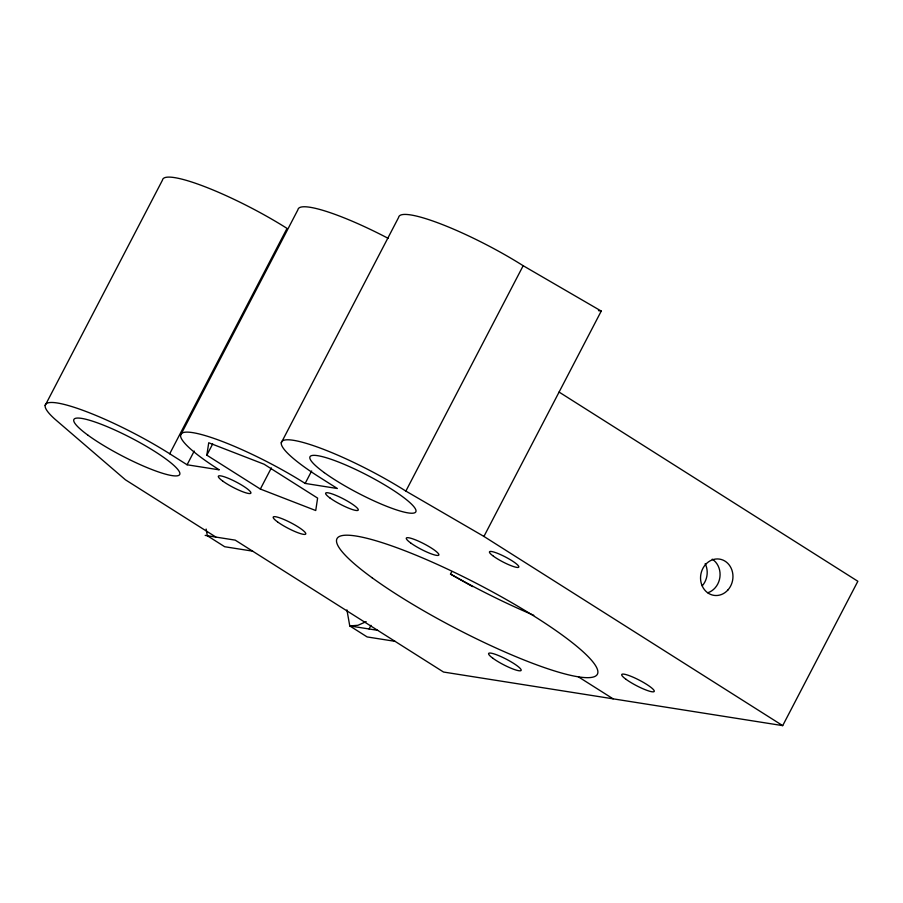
<?xml version="1.0" encoding="UTF-8"?>
<svg xmlns="http://www.w3.org/2000/svg" width="903" height="903" viewBox="0 0 903 903"><rect width="100%" height="100%" fill="white"/><g stroke="black" fill="none" stroke-linecap="round" stroke-linejoin="round"><path stroke-width="1.35" d="M206.843 455.18L208.728 442.763L264.105 464.221L317.608 498.106L315.734 510.522L260.346 489.054L206.843 455.18L212.679 443.971M45.15 405.492L162.472 180.126A91.734 15.453 27.5 0 1 287.041 228.403L169.719 453.769L187.09 464.774L219.294 469.853A91.734 15.453 27.5 0 1 192.745 432.639A91.734 15.453 27.5 0 1 305.158 483.421L337.361 488.512L319.989 477.518A91.734 15.453 27.5 0 1 293.441 440.303A91.734 15.453 27.5 0 1 405.865 491.085L483.929 536.438L782.698 725.628L857.85 581.272L559.081 392.071M180.589 435.144L297.911 209.778A91.734 15.453 27.5 0 1 388.234 238.381M187.09 464.774L194.224 451.071M281.284 442.797L398.607 217.442A91.734 15.453 27.5 0 1 523.176 265.719L601.251 311.072L483.929 536.438M260.346 489.054L271.351 467.923M305.158 483.421L311.648 470.971M405.865 491.085L523.176 265.719M369.079 628.985L370.986 625.316M472.562 586.6L450.495 574.071L451.782 571.588M366.166 621.67L357.904 625.294L349.766 625.926L346.921 609.897M598.463 310.632L601.251 311.072M205.173 535.389L235.231 540.141L443.52 672.035L782.698 725.628M252.603 551.135L224.689 546.733L207.329 535.727L206.144 529.068M377.668 630.339L349.766 625.926L367.126 636.931L395.04 641.333M215.761 536.992L125.427 479.798L54.869 419.116A91.734 15.453 27.5 0 1 70.784 406.248A91.734 15.453 27.5 0 1 169.719 453.769M578.371 676.832L613.114 698.832M712.219 559.16A18.342 16.152 -81 0 1 719.905 577.186A18.342 16.152 -81 0 1 707.794 592.763M705.175 563.675A18.342 16.152 -81 0 1 702.252 585.81M533.808 615.304A146.76 24.731 27.5 0 1 450.495 574.071M728.01 589.885A18.342 16.152 -81 0 0 721.226 559.465A18.342 16.152 -81 0 0 701.021 582.356A18.342 16.152 -81 0 0 728.01 589.885M493.444 556.214A16.514 2.777 27.5 0 0 518.232 567.411A16.514 2.777 27.5 0 0 500.77 554.713A16.514 2.777 27.5 0 0 493.444 556.214M372.07 577.739A146.76 24.731 27.5 0 0 592.357 677.25A146.76 24.731 27.5 0 0 437.165 564.33A146.76 24.731 27.5 0 0 372.07 577.739M626.084 679.361A18.342 3.093 27.5 0 0 653.614 691.8A18.342 3.093 27.5 0 0 634.211 677.69A18.342 3.093 27.5 0 0 626.084 679.361M410.684 542.963A18.342 3.093 27.5 0 0 438.226 555.401A18.342 3.093 27.5 0 0 418.823 541.292A18.342 3.093 27.5 0 0 410.684 542.963M277.593 521.934A18.342 3.093 27.5 0 0 305.124 534.373A18.342 3.093 27.5 0 0 285.732 520.263A18.342 3.093 27.5 0 0 277.593 521.934M492.982 658.332A18.342 3.093 27.5 0 0 520.523 670.771A18.342 3.093 27.5 0 0 501.12 656.662A18.342 3.093 27.5 0 0 492.982 658.332M222.725 481.073A18.342 3.093 27.5 0 0 250.266 493.512A18.342 3.093 27.5 0 0 230.863 479.403A18.342 3.093 27.5 0 0 222.725 481.073M330.058 498.038A18.342 3.093 27.5 0 0 357.599 510.477A18.342 3.093 27.5 0 0 338.196 496.357A18.342 3.093 27.5 0 0 330.058 498.038M88.144 435.325A59.621 10.046 27.5 0 0 177.631 475.757A59.621 10.046 27.5 0 0 114.591 429.884A59.621 10.046 27.5 0 0 88.144 435.325M324.279 472.641A59.621 10.046 27.5 0 0 413.777 513.062A59.621 10.046 27.5 0 0 350.725 467.19A59.621 10.046 27.5 0 0 324.279 472.641"/></g></svg>
